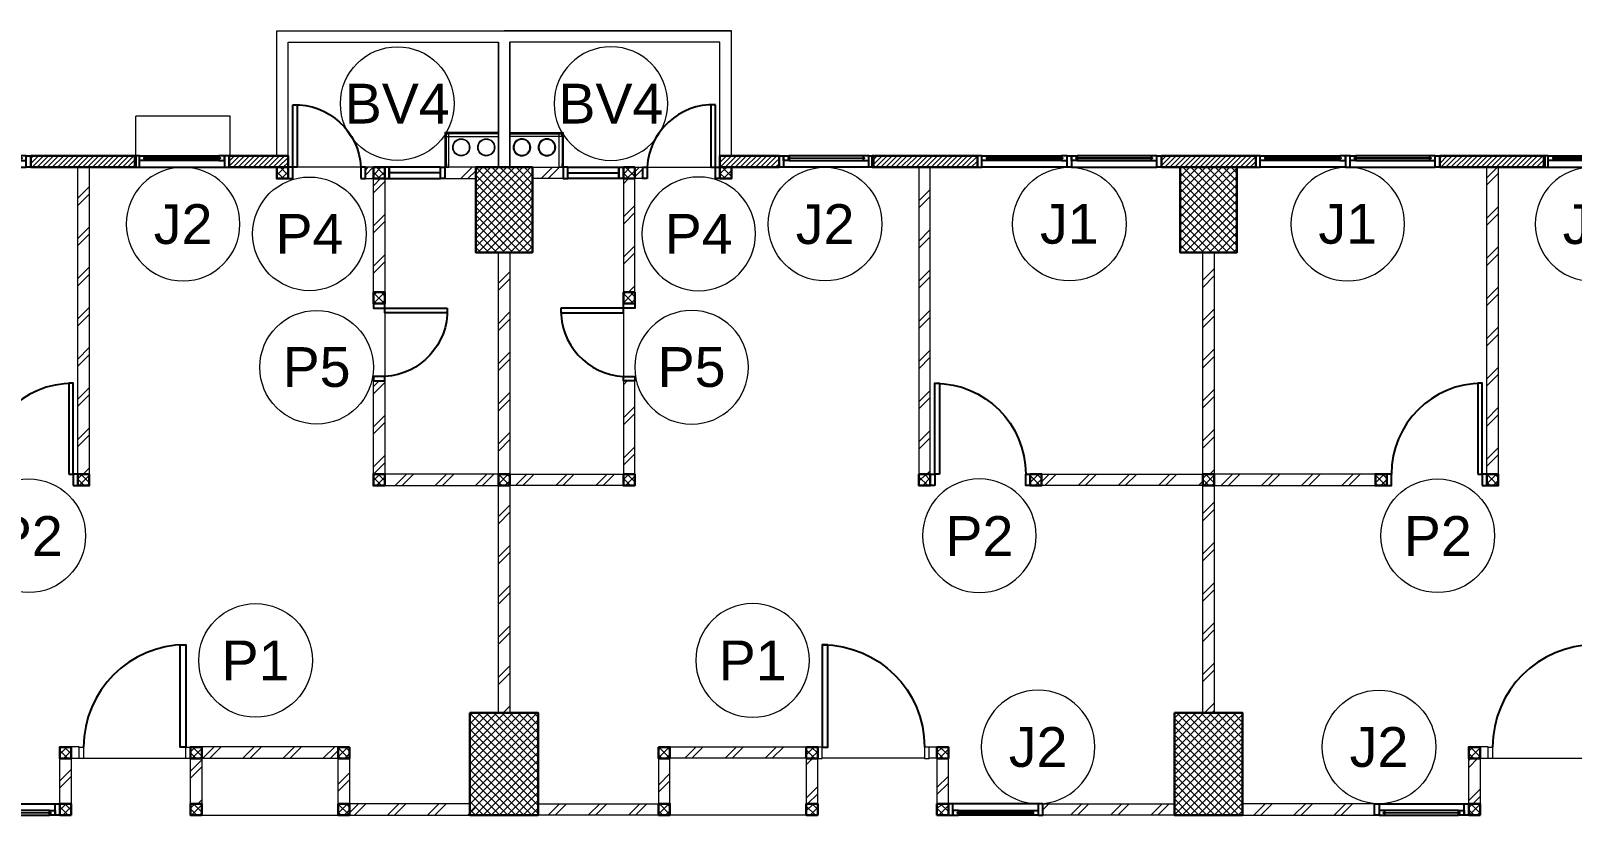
# Model space of a CAD drawing. Header units: millimetres. Extents: x -108 to 351, y -17 to 192.
# Drawn here: x 145.43 to 158.99, y 137.3 to 144.2 of the extents above; entities that cross this region are included whole.
import ezdxf
from ezdxf.enums import TextEntityAlignment as Align

# ---------------------------------------------------------------- set-up
doc = ezdxf.new("R2010")
doc.units = ezdxf.units.MM
for name, color, linetype, lineweight in [('ars', 11, 'Continuous', 0), ('KACA', 151, 'Continuous', 5), ('KOL', 1, 'Continuous', 30), ('KOLOM', 4, 'Continuous', 9), ('lan', 7, 'Continuous', 15), ('NOT', 7, 'Continuous', 20), ('tem', 5, 'Continuous', 20)]:
    doc.layers.add(name, color=color, linetype=linetype, lineweight=lineweight)
doc.layers.add('Kusen', color=30, linetype='Continuous')
doc.styles.add('S', font='simplex', dxfattribs={"width": 0.75})
doc.styles.get("Standard").update_dxf_attribs({"font": 'arial.ttf'})
pattern_1 = [(225, (-467.078732, 383.424584), (0.0220970869, -0.0220970869), [])]
pattern_2 = [(45, (18.6, 0.97), (-0.1767767, 0.1767767), []), (45, (18.6625, 0.97), (-0.1767767, 0.1767767), [])]
pattern_3 = [(45, (18.59984, 0.97), (-0.1767767, 0.1767767), []), (45, (18.66234, 0.97), (-0.1767767, 0.1767767), [])]
pattern_4 = [(45, (18.59984, 0.97), (-0.1767767, 0.1767767), []), (45, (18.66234, 0.97), (-0.1767767, 0.1767767), [])]
pattern_5 = [(45, (18.6, 0.96564), (-0.1767767, 0.1767767), []), (45, (18.6625, 0.96564), (-0.1767767, 0.1767767), [])]
pattern_6 = [(45, (18.59616, 0.96564), (-0.1767767, 0.1767767), []), (45, (18.65866, 0.96564), (-0.1767767, 0.1767767), [])]
pattern_7 = [(45, (18.59616, 0.96564), (-0.1767767, 0.1767767), []), (45, (18.65866, 0.96564), (-0.1767767, 0.1767767), [])]
pattern_8 = [(225, (23.57673, 56.04964), (0.0662913, -0.0662913), []), (225, (23.53254, 56.04964), (0.0662913, -0.0662913), [])]
pattern_9 = [(45, (21.09865, 2.07), (-0.1767767, 0.1767767), []), (45, (21.16115, 2.07), (-0.1767767, 0.1767767), [])]
pattern_10 = [(225, (-467.078732, 383.224584), (0.0220970869, -0.0220970869), [])]

# ---------------------------------------------------------------- blocks, each defined once
blk = doc.blocks.new("k3'")
at = {"layer": 'ars'}
h = blk.add_hatch(dxfattribs=at)
h.set_pattern_fill('_USER', color=256, scale=0.05, angle=45, double=1, pattern_type=0)
h.set_pattern_definition([(45, (0, -4.975), (-0.03535534, 0.03535534), []), (135, (0, -4.975), (-0.03535534, -0.03535534), [])])
h.paths.add_polyline_path([(-0.25, -0.375), (0.25, -0.375), (0.25, 0.375), (-0.25, 0.375)])
at = {"layer": 'KOL'}
blk.add_lwpolyline([(-0.25, -0.375), (0.25, -0.375), (0.25, 0.375), (-0.25, 0.375)], close=True, dxfattribs=at)
blk = doc.blocks.new("k1'")
at = {"layer": 'ars'}
h = blk.add_hatch(dxfattribs=at)
h.set_pattern_fill('_USER', color=256, scale=0.05, angle=45, double=1, pattern_type=0)
h.set_pattern_definition([(45, (0, -5), (-0.03535534, 0.03535534), []), (135, (0, -5), (-0.03535534, -0.03535534), [])])
h.paths.add_polyline_path([(-0.3, -0.45), (0.3, -0.45), (0.3, 0.45), (-0.3, 0.45)])
at = {"layer": 'KOL'}
blk.add_lwpolyline([(-0.3, -0.45), (0.3, -0.45), (0.3, 0.45), (-0.3, 0.45)], close=True, dxfattribs=at)
blk = doc.blocks.new('T. J1')
at = {"layer": 'Kusen'}
for p, q in [((-0.019, 0), (-0.769, 0)), ((-0.719, 0.1), (-0.069, 0.1)), ((-0.069, 0.06), (-0.719, 0.06)), ((0.021, 0), (0.771, 0)), ((0.721, 0.1), (0.071, 0.1)), ((0.071, 0.06), (0.721, 0.06))]:
    blk.add_line(p, q, dxfattribs=at)
for points in [[(-0.809, 0), (-0.769, 0), (-0.769, 0.1), (-0.809, 0.1)], [(-0.019, 0), (0.021, 0), (0.021, 0.1), (-0.019, 0.1)], [(0.811, 0), (0.771, 0), (0.771, 0.1), (0.811, 0.1)]]:
    blk.add_lwpolyline(points, close=True, dxfattribs=at)
for points in [[(-0.719, 0.077), (-0.719, 0.06), (-0.769, 0.06), (-0.769, 0.1), (-0.719, 0.1), (-0.719, 0.082), (-0.729, 0.082), (-0.729, 0.077), (-0.719, 0.077)], [(-0.069, 0.077), (-0.069, 0.06), (-0.019, 0.06), (-0.019, 0.1), (-0.069, 0.1), (-0.069, 0.082), (-0.059, 0.082), (-0.059, 0.077), (-0.069, 0.077)], [(0.071, 0.077), (0.071, 0.06), (0.021, 0.06), (0.021, 0.1), (0.071, 0.1), (0.071, 0.082), (0.061, 0.082), (0.061, 0.077), (0.071, 0.077)], [(0.721, 0.077), (0.721, 0.06), (0.771, 0.06), (0.771, 0.1), (0.721, 0.1), (0.721, 0.082), (0.731, 0.082), (0.731, 0.077), (0.721, 0.077)]]:
    blk.add_lwpolyline(points, dxfattribs=at)
at = {"layer": 'Kusen', "color": 141}
for points in [[(-0.729, 0.077), (-0.059, 0.077), (-0.059, 0.082), (-0.729, 0.082)], [(0.731, 0.077), (0.061, 0.077), (0.061, 0.082), (0.731, 0.082)]]:
    blk.add_lwpolyline(points, close=True, dxfattribs=at)
blk = doc.blocks.new('T. J2')
at = {"layer": 'KACA', "color": 141}
blk.add_lwpolyline([(-0.379, 0.077), (0.291, 0.077), (0.291, 0.082), (-0.379, 0.082)], close=True, dxfattribs=at)
at = {"layer": 'Kusen'}
for p, q in [((-0.419, 0), (0.331, 0)), ((-0.369, 0.1), (0.281, 0.1)), ((0.281, 0.06), (-0.369, 0.06))]:
    blk.add_line(p, q, dxfattribs=at)
for points in [[(-0.459, 0), (-0.419, 0), (-0.419, 0.1), (-0.459, 0.1)], [(0.331, 0), (0.371, 0), (0.371, 0.1), (0.331, 0.1)]]:
    blk.add_lwpolyline(points, close=True, dxfattribs=at)
for points in [[(-0.369, 0.077), (-0.369, 0.06), (-0.419, 0.06), (-0.419, 0.1), (-0.369, 0.1), (-0.369, 0.082), (-0.379, 0.082), (-0.379, 0.077), (-0.369, 0.077)], [(0.281, 0.077), (0.281, 0.06), (0.331, 0.06), (0.331, 0.1), (0.281, 0.1), (0.281, 0.082), (0.291, 0.082), (0.291, 0.077), (0.281, 0.077)]]:
    blk.add_lwpolyline(points, dxfattribs=at)
blk = doc.blocks.new('P.80')
at = {"layer": 'Kusen'}
for points in [[(-69.809, -74.837), (-69.769, -74.837), (-69.769, -74.037), (-69.809, -74.037)], [(-70.609, -74.937), (-70.569, -74.937), (-70.569, -74.837), (-70.609, -74.837)], [(-69.769, -74.937), (-69.729, -74.937), (-69.729, -74.837), (-69.769, -74.837)]]:
    blk.add_lwpolyline(points, close=True, dxfattribs=at)
blk.add_arc((-69.769, -74.837), 0.8, 90, 180, dxfattribs=at)
blk = doc.blocks.new('K 10.10')
at = {"layer": 'ars'}
h = blk.add_hatch(dxfattribs=at)
h.set_pattern_fill('_USER', color=256, scale=0.05, angle=45, double=1, pattern_type=0)
h.set_pattern_definition([(45, (0, 0), (-0.035355339, 0.035355339), []), (135, (0, 0), (-0.035355339, -0.035355339), [])])
h.paths.add_polyline_path([(1560.538, 1380.407), (1560.638, 1380.407), (1560.638, 1380.507), (1560.538, 1380.507)])
at = {"layer": 'KOL'}
blk.add_lwpolyline([(1560.538, 1380.407), (1560.638, 1380.407), (1560.638, 1380.507), (1560.538, 1380.507)], close=True, dxfattribs=at)
blk = doc.blocks.new('P-90')
at = {"layer": 'Kusen'}
blk.add_lwpolyline([(374.691, -21.598), (374.741, -21.598), (374.741, -22.498), (374.691, -22.498)], close=True, dxfattribs=at)
at = {"layer": 'Kusen', "lineweight": 9}
for points in [[(373.801, -22.498), (373.841, -22.498), (373.841, -22.598), (373.801, -22.598)], [(374.741, -22.498), (374.781, -22.498), (374.781, -22.598), (374.741, -22.598)]]:
    blk.add_lwpolyline(points, close=True, dxfattribs=at)
at = {"layer": 'Kusen'}
blk.add_arc((374.741, -22.498), 0.9, 90, 180, dxfattribs=at)
blk = doc.blocks.new('P.60')
at = {"layer": 'Kusen'}
for points in [[(1472.835, 997.535), (1472.875, 997.535), (1472.875, 997.435), (1472.835, 997.435)], [(1472.875, 996.885), (1472.915, 996.885), (1472.915, 997.435), (1472.875, 997.435)], [(1473.475, 997.535), (1473.515, 997.535), (1473.515, 997.435), (1473.475, 997.435)]]:
    blk.add_lwpolyline(points, close=True, dxfattribs=at)
blk.add_arc((1472.895, 997.466), 0.581, 268.0266, 356.9943, dxfattribs=at)
blk = doc.blocks.new('BV')
at = {"layer": 'Kusen'}
for points in [[(-0.225, 0.1), (-0.265, 0.1), (-0.265, 0), (-0.225, 0)], [(-0.225, 0.1), (-0.265, 0.1), (-0.265, 0), (-0.225, 0)], [(0.225, 0.1), (-0.225, 0.1), (-0.225, 0), (0.225, 0)], [(0.225, 0.1), (0.265, 0.1), (0.265, 0), (0.225, 0)]]:
    blk.add_lwpolyline(points, close=True, dxfattribs=at)
at = {"layer": 'Kusen', "color": 141}
blk.add_lwpolyline([(0.225, 0.05), (-0.225, 0.05)], dxfattribs=at)
blk = doc.blocks.new('3-typikal-1')
at = {"layer": 'ars'}
for points in [[(0.05, -0.455), (0.52, -0.455), (0.52, -0.15)], [(0.05, -0.445), (0.51, -0.445), (0.51, -0.15)], [(0.485, -0.15), (0.51, -0.15), (0.51, -0.179), (0.508, -0.179), (0.508, -0.152), (0.485, -0.152), (0.485, -0.15)], [(0.485, -0.152), (0.485, -0.443)], [(0.51, -0.419), (0.05, -0.419)], [(0.485, -0.445), (0.51, -0.445), (0.51, -0.419), (0.508, -0.419), (0.508, -0.443), (0.485, -0.443), (0.485, -0.445)]]:
    blk.add_lwpolyline(points, dxfattribs=at)
for centre, radius in [((0.157, -0.325), 0.075), ((0.157, -0.325), 0.071), ((0.377, -0.325), 0.075), ((0.377, -0.325), 0.071)]:
    blk.add_circle(centre, radius, dxfattribs=at)
at = {"layer": 'KOL'}
for points in [[(2.42, -0.15), (1.9, -0.15), (1.9, -0.25), (2.42, -0.25)], [(4.165, -0.15), (3.25, -0.15), (3.25, -0.25), (4.165, -0.25)]]:
    blk.add_lwpolyline(points, close=True, dxfattribs=at)
at = {"layer": 'lan'}
for p, q in [((2.656, 5.55), (1.456, 5.55)), ((3.7, 5.05), (2.8, 5.05)), ((1.05, 1.13), (1.05, 1.69)), ((0.05, -1.25), (0.05, -0.15)), ((1.26, -0.15), (1.82, -0.15)), ((1.9, -0.25), (1.9, -1.25)), ((2, -0.25), (2, -1.35)), ((2, -1.35), (0, -1.35)), ((1.9, -1.25), (0.05, -1.25))]:
    blk.add_line(p, q, dxfattribs=at)
at = {"layer": 'tem'}
for points in [[(1.36, 5.55), (0.3, 5.55), (0.3, 5.45), (1.36, 5.45)], [(1.46, 5.45), (1.46, 5.05), (1.36, 5.05), (1.36, 5.45)], [(2.76, 5.45), (2.76, 5.05), (2.66, 5.05), (2.66, 5.45)], [(3.91, 5.45), (3.91, 5.05), (3.81, 5.05), (3.81, 5.45)], [(5.9, 5.55), (4.74, 5.55), (4.74, 5.45), (5.9, 5.45)], [(2.66, 5.05), (1.46, 5.05), (1.46, 4.95), (2.66, 4.95)], [(3.81, 5.05), (3.74, 5.05), (3.74, 4.95), (3.81, 4.95)], [(1.05, 2.65), (0.05, 2.65), (0.05, 2.55), (1.05, 2.55)], [(6.15, 2.65), (4.731, 2.65), (4.731, 2.55), (6.15, 2.55)], [(1.15, 2.55), (1.15, 1.73), (1.05, 1.73), (1.05, 2.55)], [(1.15, 0.95), (1.15, -0.05), (1.05, -0.05), (1.05, 0.95)], [(0.52, -0.05), (0.25, -0.05), (0.25, -0.15), (0.52, -0.15)], [(1.22, -0.05), (1.15, -0.05), (1.15, -0.15), (1.22, -0.15)]]:
    blk.add_lwpolyline(points, close=True, dxfattribs=at)
at = {"layer": 'tem', "ltscale": 2}
blk.add_lwpolyline([(3.651, 2.55), (3.751, 2.55), (3.751, -0.15), (3.651, -0.15)], close=True, dxfattribs=at)
at = {"rotation": 180}
blk.add_blockref('BV', (0.785, -0.05), dxfattribs=at)
at = {"layer": 'KOLOM', "extrusion": (0, 0, -1), "xscale": -1, "zscale": -1}
for p in [(1559.178, -1374.957), (1557.878, -1374.957), (1556.728, -1374.957), (1559.178, -1375.456), (1557.878, -1375.456), (1556.728, -1375.456), (1559.488, -1377.857), (1556.887, -1377.857), (1555.907, -1377.857), (1559.488, -1379.457), (1559.488, -1380.557), (1558.638, -1380.557)]:
    blk.add_blockref('K 10.10', p, dxfattribs=at)
at = {"layer": 'Kusen', "xscale": -1}
for name, p in [('T. J2', (4.281, 5.45)), ('P.60', (1474.735, -997.585))]:
    blk.add_blockref(name, p, dxfattribs=at)
at = {"layer": 'Kusen', "rotation": 180}
for name, p in [('P-90', (377.541, -17.547)), ('P.80', (-65.978, -72.287)), ('T. J2', (2.791, -0.15)), ('T. J1', (4.976, -0.15))]:
    blk.add_blockref(name, p, dxfattribs=at)
at = {"layer": 'Kusen', "xscale": -1, "rotation": 270}
blk.add_blockref('P.60', (-996.385, -1471.785), dxfattribs=at)
blk = doc.blocks.new('LANTAI 3-15')
at = {"layer": 'ars'}
h = blk.add_hatch(dxfattribs=at)
h.set_pattern_fill('ANSI31', color=256, scale=0.25, angle=180, style=0)
h.set_pattern_definition(pattern_1)
h.paths.add_polyline_path([(20.635, 56.15), (21.56, 56.15), (21.56, 56.25), (20.635, 56.25)])
h = blk.add_hatch(dxfattribs=at)
h.set_pattern_fill('ANSI31', color=256, scale=0.25, angle=180, style=0)
h.set_pattern_definition(pattern_1)
h.paths.add_polyline_path([(22.39, 56.15), (22.9, 56.15), (22.9, 56.25), (22.39, 56.25)])
h = blk.add_hatch(dxfattribs=at)
h.set_pattern_fill('ANSI31', color=256, scale=0.25, angle=180, style=0)
h.set_pattern_definition(pattern_1)
h.paths.add_polyline_path([(27.21, 56.15), (26.7, 56.15), (26.7, 56.25), (27.21, 56.25)])
h = blk.add_hatch(dxfattribs=at)
h.set_pattern_fill('ANSI31', color=256, scale=0.25, angle=180, style=0)
h.set_pattern_definition(pattern_1)
h.paths.add_polyline_path([(28.965, 56.15), (28.04, 56.15), (28.04, 56.25), (28.965, 56.25)])
h = blk.add_hatch(dxfattribs=at)
h.set_pattern_fill('ANSI31', color=256, scale=0.25, angle=180, style=0)
h.set_pattern_definition(pattern_10)
h.paths.add_polyline_path([(30.585, 56.15), (31.415, 56.15), (31.415, 56.25), (30.585, 56.25)])
h = blk.add_hatch(dxfattribs=at)
h.set_pattern_fill('ANSI31', color=256, scale=0.25, angle=180, style=0)
h.set_pattern_definition(pattern_10)
h.paths.add_polyline_path([(33.035, 56.15), (33.96, 56.15), (33.96, 56.25), (33.035, 56.25)])
h = blk.add_hatch(dxfattribs=at)
h.set_pattern_fill('TEMBOK', color=256, scale=0.25)
h.set_pattern_definition(pattern_9)
h.paths.add_polyline_path([(21.149, 53.45), (21.049, 53.45), (21.049, 56.15), (21.149, 56.15)])
h = blk.add_hatch(dxfattribs=at)
h.set_pattern_fill('ANSI32', color=256, scale=0.25, angle=180, style=0, double=1)
h.set_pattern_definition(pattern_8)
h.paths.add_polyline_path([(23.58, 56.05), (23.65, 56.05), (23.65, 56.15), (23.58, 56.15)])
h = blk.add_hatch(dxfattribs=at)
h.set_pattern_fill('TEMBOK', color=256, scale=0.25)
h.set_pattern_definition(pattern_4)
h.paths.add_polyline_path([(23.65, 55.05), (23.65, 56.05), (23.75, 56.05), (23.75, 55.05)])
h = blk.add_hatch(dxfattribs=at)
h.set_pattern_fill('TEMBOK', color=256, scale=0.25)
h.set_pattern_definition(pattern_2)
h.paths.add_polyline_path([(24.28, 56.05), (24.55, 56.05), (24.55, 56.15), (24.28, 56.15)])
h = blk.add_hatch(dxfattribs=at)
h.set_pattern_fill('TEMBOK', color=256, scale=0.25)
h.set_pattern_definition(pattern_2)
h.paths.add_polyline_path([(25.32, 56.05), (25.05, 56.05), (25.05, 56.15), (25.32, 56.15)])
h = blk.add_hatch(dxfattribs=at)
h.set_pattern_fill('TEMBOK', color=256, scale=0.25)
h.set_pattern_definition(pattern_4)
h.paths.add_polyline_path([(25.95, 55.05), (25.95, 56.05), (25.85, 56.05), (25.85, 55.05)])
h = blk.add_hatch(dxfattribs=at)
h.set_pattern_fill('ANSI32', color=256, scale=0.25, angle=180, style=0, double=1)
h.set_pattern_definition(pattern_8)
h.paths.add_polyline_path([(26.02, 56.05), (25.95, 56.05), (25.95, 56.15), (26.02, 56.15)])
h = blk.add_hatch(dxfattribs=at)
h.set_pattern_fill('TEMBOK', color=256, scale=0.25)
h.set_pattern_definition(pattern_9)
h.paths.add_polyline_path([(28.451, 53.45), (28.551, 53.45), (28.551, 56.15), (28.451, 56.15)])
h = blk.add_hatch(dxfattribs=at)
h.set_pattern_fill('TEMBOK', color=256, scale=0.25)
h.set_pattern_definition([(45, (21.09865, 1.87), (-0.1767767, 0.1767767), []), (45, (21.16115, 1.87), (-0.1767767, 0.1767767), [])])
h.paths.add_polyline_path([(33.549, 53.45), (33.449, 53.45), (33.449, 56.15), (33.549, 56.15)])
h = blk.add_hatch(dxfattribs=at)
h.set_pattern_fill('TEMBOK', color=256, scale=0.25)
h.set_pattern_definition([(45, (24.8, 0.97), (-0.1767767, 0.1767767), []), (45, (24.8625, 0.97), (-0.1767767, 0.1767767), [])])
h.paths.add_polyline_path([(24.85, 53.45), (24.75, 53.45), (24.75, 55.4), (24.85, 55.4)])
h = blk.add_hatch(dxfattribs=at)
h.set_pattern_fill('TEMBOK', color=256, scale=0.25)
h.set_pattern_definition(pattern_2)
h.paths.add_polyline_path([(30.95, 53.45), (31.05, 53.45), (31.05, 55.4), (30.95, 55.4)])
h = blk.add_hatch(dxfattribs=at)
h.set_pattern_fill('TEMBOK', color=256, scale=0.25)
h.set_pattern_definition(pattern_3)
h.paths.add_polyline_path([(23.65, 53.45), (23.65, 54.27), (23.75, 54.27), (23.75, 53.45)])
h = blk.add_hatch(dxfattribs=at)
h.set_pattern_fill('TEMBOK', color=256, scale=0.25)
h.set_pattern_definition(pattern_3)
h.paths.add_polyline_path([(25.95, 53.45), (25.95, 54.27), (25.85, 54.27), (25.85, 53.45)])
h = blk.add_hatch(dxfattribs=at)
h.set_pattern_fill('TEMBOK', color=256, scale=0.25)
h.set_pattern_definition(pattern_2)
h.paths.add_polyline_path([(23.75, 53.35), (24.75, 53.35), (24.75, 53.45), (23.75, 53.45)])
h = blk.add_hatch(dxfattribs=at)
h.set_pattern_fill('TEMBOK', color=256, scale=0.25)
h.set_pattern_definition(pattern_2)
h.paths.add_polyline_path([(25.85, 53.35), (24.85, 53.35), (24.85, 53.45), (25.85, 53.45)])
h = blk.add_hatch(dxfattribs=at)
h.set_pattern_fill('TEMBOK', color=256, scale=0.25)
h.set_pattern_definition(pattern_2)
h.paths.add_polyline_path([(30.95, 53.35), (29.531, 53.35), (29.531, 53.45), (30.95, 53.45)])
h = blk.add_hatch(dxfattribs=at)
h.set_pattern_fill('TEMBOK', color=256, scale=0.25)
h.set_pattern_definition([(45, (18.6, 0.77), (-0.1767767, 0.1767767), []), (45, (18.6625, 0.77), (-0.1767767, 0.1767767), [])])
h.paths.add_polyline_path([(31.05, 53.35), (32.469, 53.35), (32.469, 53.45), (31.05, 53.45)])
h = blk.add_hatch(dxfattribs=at)
h.set_pattern_fill('TEMBOK', color=256, scale=0.25)
h.set_pattern_definition([(45, (24.8, -0.73), (-0.1767767, 0.1767767), []), (45, (24.8625, -0.73), (-0.1767767, 0.1767767), [])])
h.paths.add_polyline_path([(24.85, 51.35), (24.75, 51.35), (24.75, 53.35), (24.85, 53.35)])
h = blk.add_hatch(dxfattribs=at)
h.set_pattern_fill('TEMBOK', color=256, scale=0.25)
h.set_pattern_definition([(45, (18.6, -0.73), (-0.1767767, 0.1767767), []), (45, (18.6625, -0.73), (-0.1767767, 0.1767767), [])])
h.paths.add_polyline_path([(30.95, 51.35), (31.05, 51.35), (31.05, 53.35), (30.95, 53.35)])
h = blk.add_hatch(dxfattribs=at)
h.set_pattern_fill('TEMBOK', color=256, scale=0.25)
h.set_pattern_definition(pattern_5)
h.paths.add_polyline_path([(20.99, 50.95), (21.06, 50.95), (21.06, 51.05), (20.99, 51.05)])
h = blk.add_hatch(dxfattribs=at)
h.set_pattern_fill('TEMBOK', color=256, scale=0.25)
h.set_pattern_definition(pattern_6)
h.paths.add_polyline_path([(22.14, 50.95), (23.34, 50.95), (23.34, 51.05), (22.14, 51.05)])
h = blk.add_hatch(dxfattribs=at)
h.set_pattern_fill('TEMBOK', color=256, scale=0.25)
h.set_pattern_definition(pattern_6)
h.paths.add_polyline_path([(27.46, 50.95), (26.26, 50.95), (26.26, 51.05), (27.46, 51.05)])
h = blk.add_hatch(dxfattribs=at)
h.set_pattern_fill('TEMBOK', color=256, scale=0.25)
h.set_pattern_definition(pattern_7)
h.paths.add_polyline_path([(20.89, 50.55), (20.89, 50.95), (20.99, 50.95), (20.99, 50.55)])
h = blk.add_hatch(dxfattribs=at)
h.set_pattern_fill('TEMBOK', color=256, scale=0.25)
h.set_pattern_definition(pattern_5)
h.paths.add_polyline_path([(22.04, 50.55), (22.04, 50.95), (22.14, 50.95), (22.14, 50.55)])
h = blk.add_hatch(dxfattribs=at)
h.set_pattern_fill('TEMBOK', color=256, scale=0.25)
h.set_pattern_definition(pattern_5)
h.paths.add_polyline_path([(23.34, 50.55), (23.34, 50.95), (23.44, 50.95), (23.44, 50.55)])
h = blk.add_hatch(dxfattribs=at)
h.set_pattern_fill('TEMBOK', color=256, scale=0.25)
h.set_pattern_definition(pattern_5)
h.paths.add_polyline_path([(26.26, 50.55), (26.26, 50.95), (26.16, 50.95), (26.16, 50.55)])
h = blk.add_hatch(dxfattribs=at)
h.set_pattern_fill('TEMBOK', color=256, scale=0.25)
h.set_pattern_definition(pattern_5)
h.paths.add_polyline_path([(27.56, 50.55), (27.56, 50.95), (27.46, 50.95), (27.46, 50.55)])
h = blk.add_hatch(dxfattribs=at)
h.set_pattern_fill('TEMBOK', color=256, scale=0.25)
h.set_pattern_definition(pattern_7)
h.paths.add_polyline_path([(28.71, 50.55), (28.71, 50.95), (28.61, 50.95), (28.61, 50.55)])
h = blk.add_hatch(dxfattribs=at)
h.set_pattern_fill('TEMBOK', color=256, scale=0.25)
h.set_pattern_definition([(45, (18.59616, 0.76564), (-0.1767767, 0.1767767), []), (45, (18.65866, 0.76564), (-0.1767767, 0.1767767), [])])
h.paths.add_polyline_path([(33.29, 50.55), (33.29, 50.95), (33.39, 50.95), (33.39, 50.55)])
h = blk.add_hatch(dxfattribs=at)
h.set_pattern_fill('TEMBOK', color=256, scale=0.25)
h.set_pattern_definition(pattern_5)
h.paths.add_polyline_path([(23.44, 50.45), (24.55, 50.45), (24.55, 50.55), (23.44, 50.55)])
h = blk.add_hatch(dxfattribs=at)
h.set_pattern_fill('TEMBOK', color=256, scale=0.25)
h.set_pattern_definition(pattern_5)
h.paths.add_polyline_path([(26.16, 50.45), (25.05, 50.45), (25.05, 50.55), (26.16, 50.55)])
h = blk.add_hatch(dxfattribs=at)
h.set_pattern_fill('TEMBOK', color=256, scale=0.25)
h.set_pattern_definition(pattern_5)
h.paths.add_polyline_path([(30.7, 50.45), (29.54, 50.45), (29.54, 50.55), (30.7, 50.55)])
h = blk.add_hatch(dxfattribs=at)
h.set_pattern_fill('TEMBOK', color=256, scale=0.25)
h.set_pattern_definition([(45, (18.6, 0.76564), (-0.1767767, 0.1767767), []), (45, (18.6625, 0.76564), (-0.1767767, 0.1767767), [])])
h.paths.add_polyline_path([(31.3, 50.45), (32.46, 50.45), (32.46, 50.55), (31.3, 50.55)])
for points in [[(24.75, 56.455), (24.28, 56.455), (24.28, 56.15)], [(24.75, 56.445), (24.29, 56.445), (24.29, 56.15)], [(24.315, 56.445), (24.29, 56.445), (24.29, 56.419), (24.292, 56.419), (24.292, 56.443), (24.315, 56.443), (24.315, 56.445)], [(24.315, 56.152), (24.315, 56.443)], [(24.85, 56.455), (25.32, 56.455), (25.32, 56.15)], [(24.85, 56.445), (25.31, 56.445), (25.31, 56.15)], [(25.285, 56.445), (25.31, 56.445), (25.31, 56.419), (25.308, 56.419), (25.308, 56.443), (25.285, 56.443), (25.285, 56.445)], [(25.285, 56.152), (25.285, 56.443)], [(24.29, 56.419), (24.75, 56.419)], [(25.31, 56.419), (24.85, 56.419)], [(24.315, 56.15), (24.29, 56.15), (24.29, 56.179), (24.292, 56.179), (24.292, 56.152), (24.315, 56.152), (24.315, 56.15)], [(25.285, 56.15), (25.31, 56.15), (25.31, 56.179), (25.308, 56.179), (25.308, 56.152), (25.285, 56.152), (25.285, 56.15)]]:
    blk.add_lwpolyline(points, dxfattribs=at)
for centre, radius in [((24.423, 56.325), 0.075), ((24.423, 56.325), 0.071), ((24.643, 56.325), 0.075), ((24.643, 56.325), 0.071), ((24.957, 56.325), 0.075), ((24.957, 56.325), 0.071), ((25.177, 56.325), 0.075), ((25.177, 56.325), 0.071)]:
    blk.add_circle(centre, radius, dxfattribs=at)
at = {"layer": 'KOL'}
for points in [[(20.635, 56.15), (21.56, 56.15), (21.56, 56.25), (20.635, 56.25)], [(28.04, 56.15), (28.965, 56.15), (28.965, 56.25), (28.04, 56.25)], [(30.585, 56.15), (31.415, 56.15), (31.415, 56.25), (30.585, 56.25)], [(33.035, 56.15), (33.96, 56.15), (33.96, 56.25), (33.035, 56.25)]]:
    blk.add_lwpolyline(points, close=True, dxfattribs=at)
at = {"layer": 'lan'}
for p, q in [((22.8, 56.25), (22.8, 57.35)), ((22.8, 57.35), (26.8, 57.35)), ((22.9, 56.25), (22.9, 57.25)), ((22.9, 57.25), (24.75, 57.25)), ((24.75, 56.15), (24.75, 57.25)), ((24.85, 56.15), (24.85, 57.25)), ((26.7, 57.25), (24.85, 57.25)), ((26.7, 56.25), (26.7, 57.25)), ((26.8, 56.25), (26.8, 57.35)), ((22.39, 56.6), (21.56, 56.6)), ((21.56, 56.25), (21.56, 56.6)), ((22.39, 56.25), (22.39, 56.6))]:
    blk.add_line(p, q, dxfattribs=at)
at = {"layer": 'tem', "ltscale": 2}
for points in [[(24.85, 53.45), (24.75, 53.45), (24.75, 55.4), (24.85, 55.4)], [(31.05, 53.45), (30.95, 53.45), (30.95, 55.4), (31.05, 55.4)], [(24.85, 51.35), (24.75, 51.35), (24.75, 53.35), (24.85, 53.35)], [(31.05, 51.35), (30.95, 51.35), (30.95, 53.35), (31.05, 53.35)]]:
    blk.add_lwpolyline(points, close=True, dxfattribs=at)
at = {"layer": 'KOL', "xscale": -1, "rotation": 180}
for name, p in [("k3'", (24.8, 55.775)), ("k3'", (31, 55.775)), ("k1'", (24.8, 50.9)), ("k1'", (31, 50.9))]:
    blk.add_blockref(name, p, dxfattribs=at)
at = {"layer": 'KOLOM', "extrusion": (0, 0, -1), "zscale": -1}
for p in [(-1585.388, -1327.057), (-1591.588, -1327.057)]:
    blk.add_blockref('K 10.10', p, dxfattribs=at)
at = {"layer": 'lan', "rotation": 180}
for p in [(24.8, 56), (37.2, 56)]:
    blk.add_blockref('3-typikal-1', p, dxfattribs=at)
at = {"layer": 'lan', "xscale": -1, "rotation": 180}
blk.add_blockref('3-typikal-1', (24.8, 56), dxfattribs=at)
blk = doc.blocks.new('NAV')
blk.add_circle((0, -0.4), 0.4)
at = {"style": 'S', "width": 0.75, "flags": 4}
blk.add_attdef('AV', text='', height=0.3, dxfattribs=at).set_placement((0, -0.4), align=Align.MIDDLE)

msp = doc.modelspace()

# ---------------------------------------------------------------- block references
at = {"layer": 'lan'}
msp.add_blockref('LANTAI 3-15', (124.79422, 86.84737), dxfattribs=at)
at = {"layer": 'NOT'}
ref = msp.add_blockref('NAV', (148.65407, 143.0571), dxfattribs=dict(at, xscale=1.25, yscale=1.25, zscale=1.25, rotation=180))
ref.add_attrib('AV', 'BV4', dxfattribs={"layer": '0', "height": 0.35, "flags": 4}).set_placement((148.65407, 143.5571), align=Align.MIDDLE)
ref = msp.add_blockref('NAV', (150.53436, 143.0571), dxfattribs=dict(at, xscale=-1.25, yscale=1.25, zscale=1.25, rotation=180))
ref.add_attrib('AV', 'BV4', dxfattribs={"layer": '0', "height": 0.35, "flags": 4}).set_placement((150.53436, 143.5571), align=Align.MIDDLE)
ref = msp.add_blockref('NAV', (146.76922, 142.99737), dxfattribs=dict(at, xscale=-1.25, yscale=1.25, zscale=1.25))
ref.add_attrib('AV', 'J2', dxfattribs={"layer": '0', "height": 0.35, "flags": 4}).set_placement((146.76922, 142.49737), align=Align.MIDDLE)
ref = msp.add_blockref('NAV', (152.41922, 142.99737), dxfattribs=dict(at, xscale=1.25, yscale=1.25, zscale=1.25))
ref.add_attrib('AV', 'J2', dxfattribs={"layer": '0', "height": 0.35, "flags": 4}).set_placement((152.41922, 142.49737), align=Align.MIDDLE)
ref = msp.add_blockref('NAV', (154.56922, 142.99737), dxfattribs=dict(at, xscale=1.25, yscale=1.25, zscale=1.25))
ref.add_attrib('AV', 'J1', dxfattribs={"layer": '0', "height": 0.35, "flags": 4}).set_placement((154.56922, 142.49737), align=Align.MIDDLE)
ref = msp.add_blockref('NAV', (157.01922, 142.99737), dxfattribs=dict(at, xscale=-1.25, yscale=1.25, zscale=1.25))
ref.add_attrib('AV', 'J1', dxfattribs={"layer": '0', "height": 0.35, "flags": 4}).set_placement((157.01922, 142.49737), align=Align.MIDDLE)
ref = msp.add_blockref('NAV', (159.16922, 142.99737), dxfattribs=dict(at, xscale=-1.25, yscale=1.25, zscale=1.25))
ref.add_attrib('AV', 'J2', dxfattribs={"layer": '0', "height": 0.35, "flags": 4}).set_placement((159.16922, 142.49737), align=Align.MIDDLE)
ref = msp.add_blockref('NAV', (147.88148, 141.91151), dxfattribs=dict(at, xscale=1.25, yscale=1.25, zscale=1.25, rotation=180))
ref.add_attrib('AV', 'P4', dxfattribs={"layer": '0', "height": 0.35, "flags": 4}).set_placement((147.88148, 142.41151), align=Align.MIDDLE)
ref = msp.add_blockref('NAV', (151.30696, 141.91151), dxfattribs=dict(at, xscale=-1.25, yscale=1.25, zscale=1.25, rotation=180))
ref.add_attrib('AV', 'P4', dxfattribs={"layer": '0', "height": 0.35, "flags": 4}).set_placement((151.30696, 142.41151), align=Align.MIDDLE)
ref = msp.add_blockref('NAV', (147.94422, 140.73737), dxfattribs=dict(at, xscale=1.25, yscale=1.25, zscale=1.25, rotation=180))
ref.add_attrib('AV', 'P5', dxfattribs={"layer": '0', "height": 0.35, "flags": 4}).set_placement((147.94422, 141.23737), align=Align.MIDDLE)
ref = msp.add_blockref('NAV', (151.24422, 140.73737), dxfattribs=dict(at, xscale=-1.25, yscale=1.25, zscale=1.25, rotation=180))
ref.add_attrib('AV', 'P5', dxfattribs={"layer": '0', "height": 0.35, "flags": 4}).set_placement((151.24422, 141.23737), align=Align.MIDDLE)
ref = msp.add_blockref('NAV', (145.41115, 139.25564), dxfattribs=dict(at, xscale=1.25, yscale=1.25, zscale=1.25, rotation=180))
ref.add_attrib('AV', 'P2', dxfattribs={"layer": '0', "height": 0.35, "flags": 4}).set_placement((145.41115, 139.75564), align=Align.MIDDLE)
ref = msp.add_blockref('NAV', (153.77729, 139.25564), dxfattribs=dict(at, xscale=-1.25, yscale=1.25, zscale=1.25, rotation=180))
ref.add_attrib('AV', 'P2', dxfattribs={"layer": '0', "height": 0.35, "flags": 4}).set_placement((153.77729, 139.75564), align=Align.MIDDLE)
ref = msp.add_blockref('NAV', (157.81115, 139.25564), dxfattribs=dict(at, xscale=1.25, yscale=1.25, zscale=1.25, rotation=180))
ref.add_attrib('AV', 'P2', dxfattribs={"layer": '0', "height": 0.35, "flags": 4}).set_placement((157.81115, 139.75564), align=Align.MIDDLE)
ref = msp.add_blockref('NAV', (147.40678, 138.15883), dxfattribs=dict(at, xscale=1.25, yscale=1.25, zscale=1.25, rotation=180))
ref.add_attrib('AV', 'P1', dxfattribs={"layer": '0', "height": 0.35, "flags": 4}).set_placement((147.40678, 138.65883), align=Align.MIDDLE)
ref = msp.add_blockref('NAV', (151.78166, 138.15883), dxfattribs=dict(at, xscale=-1.25, yscale=1.25, zscale=1.25, rotation=180))
ref.add_attrib('AV', 'P1', dxfattribs={"layer": '0', "height": 0.35, "flags": 4}).set_placement((151.78166, 138.65883), align=Align.MIDDLE)
ref = msp.add_blockref('NAV', (154.29422, 137.39737), dxfattribs=dict(at, xscale=-1.25, yscale=1.25, zscale=1.25, rotation=180))
ref.add_attrib('AV', 'J2', dxfattribs={"layer": '0', "height": 0.35, "flags": 4}).set_placement((154.29422, 137.89737), align=Align.MIDDLE)
ref = msp.add_blockref('NAV', (157.29422, 137.39737), dxfattribs=dict(at, xscale=1.25, yscale=1.25, zscale=1.25, rotation=180))
ref.add_attrib('AV', 'J2', dxfattribs={"layer": '0', "height": 0.35, "flags": 4}).set_placement((157.29422, 137.89737), align=Align.MIDDLE)

doc.saveas('drawing.dxf')
